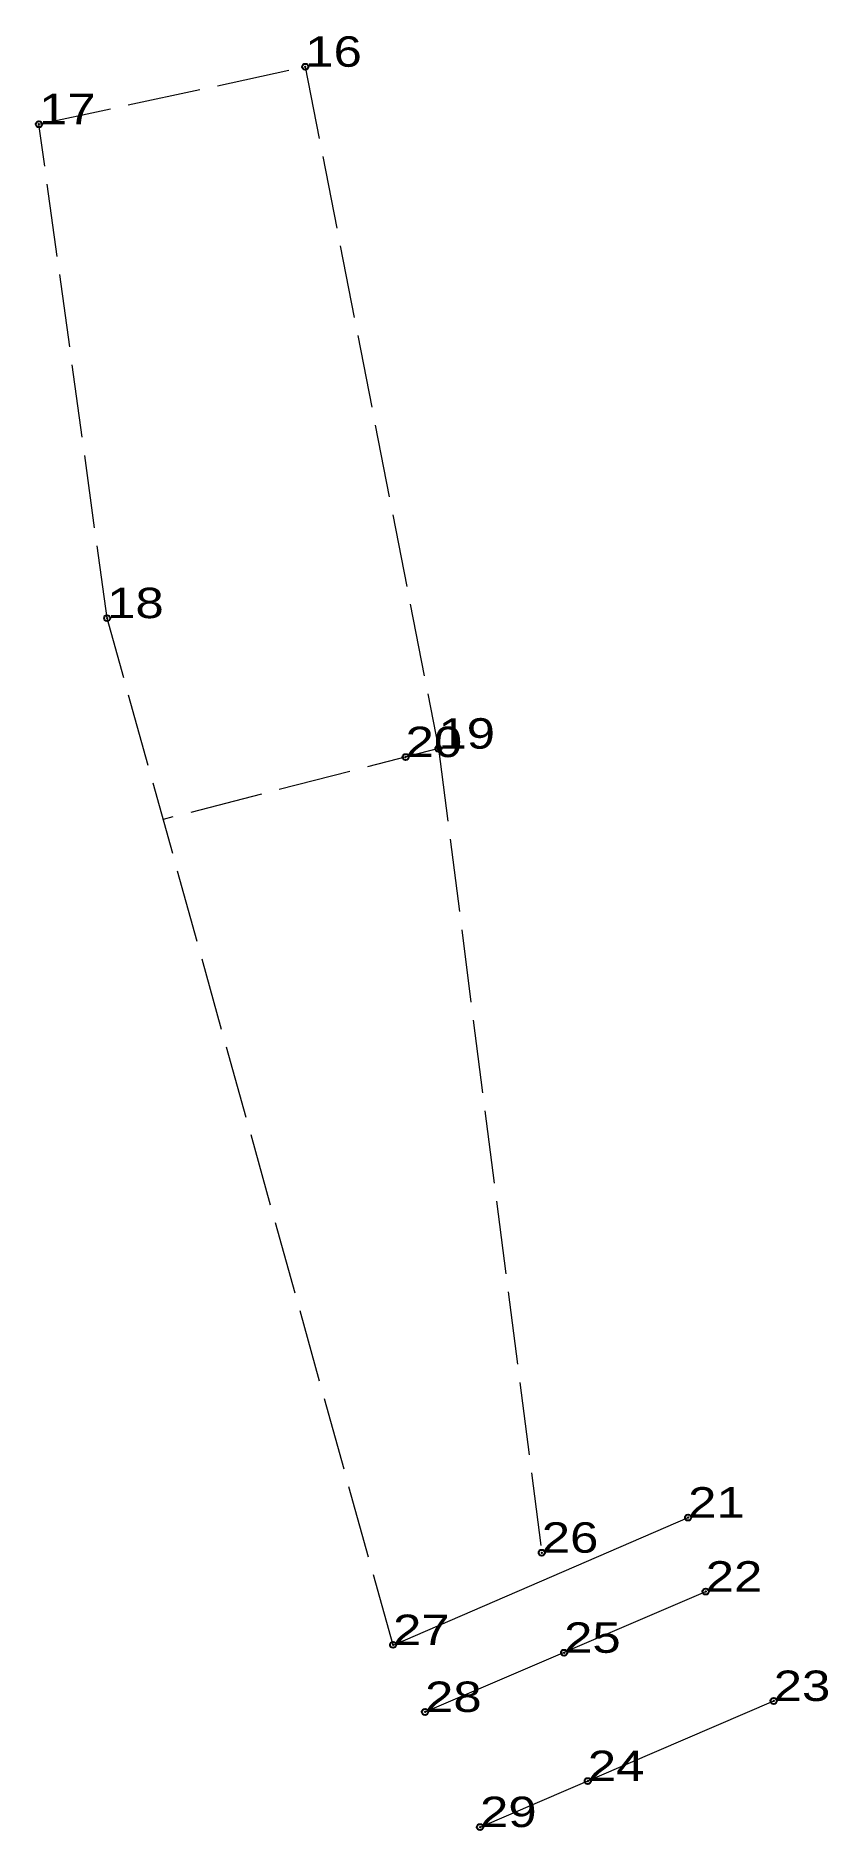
# Model space of a CAD drawing. Header units: metres. Extents: x 536365 to 536412, y 1836570 to 1836676.
import ezdxf

# ---------------------------------------------------------------- set-up
doc = ezdxf.new("R2010")
doc.units = ezdxf.units.M
doc.header["$LTSCALE"] = 0.72
doc.header["$PDMODE"] = 32
doc.header["$PDSIZE"] = 0.36
doc.linetypes.add('LONG_DASHED', pattern=[7.5, 6, -1.5])
doc.layers.add('1', color=7, linetype='LONG_DASHED', lineweight=13)
doc.layers.add('12', color=7, linetype='Continuous')
doc.layers.add('7', color=7, linetype='Continuous')

msp = doc.modelspace()

# ---------------------------------------------------------------- linework, layer by layer
at = {"layer": '1'}
for p, q in [((536364.86, 1836670.49), (536380.6, 1836673.89)), ((536388.47, 1836633.55), (536372.2, 1836629.36))]:
    msp.add_line(p, q, dxfattribs=at)
at = {"layer": '1', "linetype": 'Continuous'}
for p, q in [((536385.79, 1836580.52), (536403.23, 1836588.06)), ((536387.68, 1836576.56), (536404.27, 1836583.68)), ((536390.93, 1836569.75), (536408.29, 1836577.21))]:
    msp.add_line(p, q, dxfattribs=at)
at = {"layer": '1'}
for points in [[(536380.6, 1836673.89), (536388.47, 1836633.55), (536394.58, 1836585.98)], [(536385.79, 1836580.52), (536368.89, 1836641.27), (536364.86, 1836670.49)]]:
    msp.add_lwpolyline(points, dxfattribs=at)
at = {"layer": '7'}
for p in [(536380.6, 1836673.89), (536364.86, 1836670.49), (536368.89, 1836641.27), (536386.53, 1836633.05), (536388.47, 1836633.55), (536403.23, 1836588.06), (536394.58, 1836585.98), (536404.27, 1836583.68), (536385.79, 1836580.53), (536395.9, 1836580.06), (536408.29, 1836577.21), (536387.68, 1836576.56), (536397.3, 1836572.47), (536390.93, 1836569.75)]:
    msp.add_point(p, dxfattribs=at)

# ---------------------------------------------------------------- texts
at = {"layer": '12', "width": 1.25}
for s, p in [('16', (536380.6, 1836673.89)), ('17', (536364.86, 1836670.49)), ('18', (536368.89, 1836641.27)), ('19', (536388.47, 1836633.55)), ('20', (536386.53, 1836633.05)), ('21', (536403.23, 1836588.06)), ('26', (536394.58, 1836585.98)), ('22', (536404.27, 1836583.68)), ('27', (536385.79, 1836580.52)), ('25', (536395.9, 1836580.06)), ('23', (536408.29, 1836577.21)), ('28', (536387.68, 1836576.56)), ('24', (536397.3, 1836572.47)), ('29', (536390.93, 1836569.75))]:
    msp.add_text(s, height=1.8, dxfattribs=at).set_placement(p)

doc.saveas('drawing.dxf')
